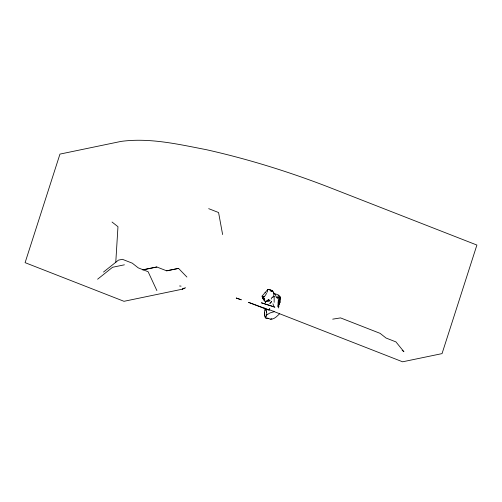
<?xml version="1.0" encoding="UTF-8"?>
<svg xmlns="http://www.w3.org/2000/svg" width="502" height="502" viewBox="0 0 502 502"><rect width="100%" height="100%" fill="white"/><g stroke="black" fill="none" stroke-linecap="round" stroke-linejoin="round"><path stroke-width="0.75" d="M264.56 312.514L264.843 315.168M277.882 306.879L278.378 298.797L277.386 298.088L277.01 296.776M265.558 302.719L265.175 301.369L262.584 298.351L262.082 296.117L267.535 289.798L269.304 289.397L271.99 290.57L272.718 291.016L274.079 293.72C276.476 293.934 279.595 295.032 280.323 297.586L280.241 302.58L279.683 302.888M115.755 262.596L117.97 226.703L112.028 222.022M279.256 304.902L279.426 300.334M278.761 307.996L278.146 305.831L278.968 304.112L278.742 300.66L279.997 298.27L279.959 296.556M265.119 308.542L264.391 311.773L264.529 315.256L265.338 317.929L267.974 318.193C272.379 321.255 276.364 316.85 279.338 314.032L279.445 313.411M265.878 308.78L266.838 313.901L266.261 316.63L265.338 317.929L265.545 317.496M271.067 291.185L272.718 291.016L271.362 291.499L271.218 290.281M264.19 300.052L264.504 300.955L263.368 298.797M278.735 306.778L279.005 306.025M271.18 299.11L271.72 297.705L274.174 296.381L274.148 302.323M267.058 292.315L267.648 291.016L267.535 289.798L268.965 289.378M266.637 293.425L264.516 296.575L262.634 296.964L262.082 296.117M267.516 301.118L269.969 300.742L267.516 301.118L268.94 299.456L265.288 302.06M268.94 299.456L266.832 301.005L265.175 301.369M103.487 272.071L118.453 260.13L122.4 259.308L132.29 263.173L138.232 267.861L148.121 271.72L156.875 290.576M97.601 279.212L112.567 267.271L124.402 264.811M266.292 315.237L269.988 312.947L274.105 311.723L273.596 311.152M182.308 289.19L184.253 288.022M185.633 287.765L182.245 289.202M272.724 297.04L274.174 296.381M266.706 312.106L265.69 310.249M271.638 290.696L271.99 290.57M270.547 319.153L271.858 318.801M279.727 299.248L280.141 299.154M142.957 269.794L156.831 266.989L166.714 270.848L178.549 268.394L186.901 277.041M156.831 266.989L142.769 269.894M166.651 270.791L178.549 268.394M182.697 289.108L123.988 301.307L25.1 262.659L59.958 154.101L121.082 141.401C149.684 137.542 178.398 144.281 206.36 149.69C247.969 159.034 288.801 171.709 328.572 187.083L476.9 245.051L442.042 353.615L402.604 361.804L269.549 309.803M264.516 296.575L262.634 296.964L262.584 298.351L264.742 299.393L263.374 296.845L263.663 298.401L264.742 299.393M332.694 319.159L340.551 317.898L380.108 333.353L386.051 338.034L395.94 341.9L403.915 351.714L402.133 350.308M266.493 318.274L268.771 318.569M179.565 285.983L181.059 286.127M269.612 289.704L270.835 290.382M274.079 293.72L274.694 293.802L273.772 292.948L273.734 296.475M208.681 208.663L218.571 212.528L222.624 234.559M273.565 293.35L274.694 293.802L273.979 293.25M265.031 292.528L265.891 292.886L265.571 292.44M277.267 297.341L278.717 298.025M279.997 298.27L278.704 297.46L277.913 296.142M272.291 291.21L273.044 291.794M280.072 297.228L278.227 295.101M271.362 291.499L269.304 289.397M264.567 308.021L265.389 308.968M274.644 293.72L275.611 295.138L276.426 297.855M272.925 303.785L273.816 306.107M278.215 302.543L278.968 304.112M264.993 315.796L265.363 316.931M269.725 308.736L269.505 310.067L248.521 302.355L268.909 310.192L269.725 308.736M271.607 301.577L269.925 303.384L271.607 301.577M241.192 299.776L236.279 298.044L241.192 299.776M272.749 306.358L261.373 302.8L274.864 307.18L272.749 306.358"/></g></svg>
